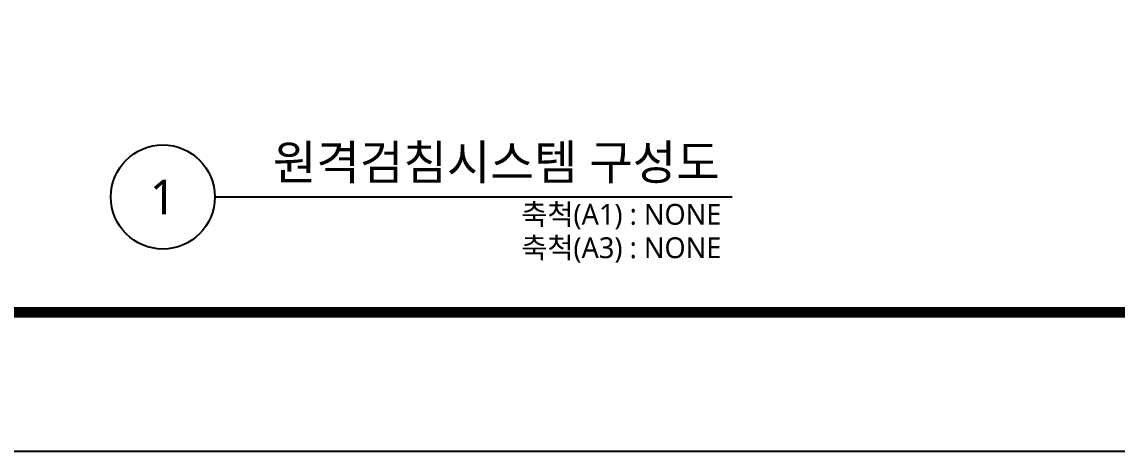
# Model space of a CAD drawing. Header units: millimetres. Extents: x 0 to 210250, y 0 to 148500.
# Drawn here: x 82543 to 122023, y 0 to 15462 of the extents above; entities that cross this region are included whole.
import ezdxf
from ezdxf.enums import TextEntityAlignment as Align

# ---------------------------------------------------------------- set-up
doc = ezdxf.new("R2010")
doc.units = ezdxf.units.MM
doc.header["$LTSCALE"] = 250
doc.header["$MEASUREMENT"] = 0
doc.layers.get('0').update_dxf_attribs({"lineweight": 25})
doc.layers.add('001dmp-FORM', color=7, linetype='Continuous')
doc.layers.add('003dmp-TIT', color=2, linetype='Continuous')
doc.styles.add('sukwoo', font='malgun.ttf')

# ---------------------------------------------------------------- blocks, each defined once
blk = doc.blocks.new('FORM_ELEC_SUKWOO$0$')
at = {"layer": '001dmp-FORM', "color": 30}
blk.add_lwpolyline([(161727, 114228), (0, 114228), (0, 0), (161727, 0)], close=True, dxfattribs=at)
at = {"layer": '001dmp-FORM', "const_width": 288}
blk.add_lwpolyline([(5769, 3846), (5769, 110382), (157881, 110382), (157881, 3846)], close=True, dxfattribs=at)
blk = doc.blocks.new('FORM_ELEC_SUKWOO')
at = {"layer": '001dmp-FORM'}
blk.add_blockref('FORM_ELEC_SUKWOO$0$', (12, -1), dxfattribs=at)

msp = doc.modelspace()

# ---------------------------------------------------------------- linework, layer by layer
at = {"layer": '003dmp-TIT'}
msp.add_line((89499, 9155), (108152, 9155), dxfattribs=at)
msp.add_circle((87624, 9155), 1875, dxfattribs=at)

# ---------------------------------------------------------------- block references
at = {"color": 4, "xscale": 1.30002681309939, "yscale": 1.30002681309939, "zscale": 1.30002681309939}
msp.add_blockref('FORM_ELEC_SUKWOO', (-16, 1), dxfattribs=at)

# ---------------------------------------------------------------- texts
at = {"layer": '003dmp-TIT', "style": 'sukwoo'}
msp.add_text('원격검침시스템 구성도', height=1250, dxfattribs=at).set_placement((107699, 9405), align=Align.BOTTOM_RIGHT)
msp.add_text('1', height=1250, dxfattribs=at).set_placement((87624, 9155), align=Align.MIDDLE_CENTER)
at = {"layer": '003dmp-TIT', "color": 3, "style": 'sukwoo'}
for s, p in [('축척(A1) : NONE', (107755, 8905)), ('축척(A3) : NONE', (107755, 7701))]:
    msp.add_text(s, height=750, dxfattribs=at).set_placement(p, align=Align.TOP_RIGHT)

doc.saveas('drawing.dxf')
